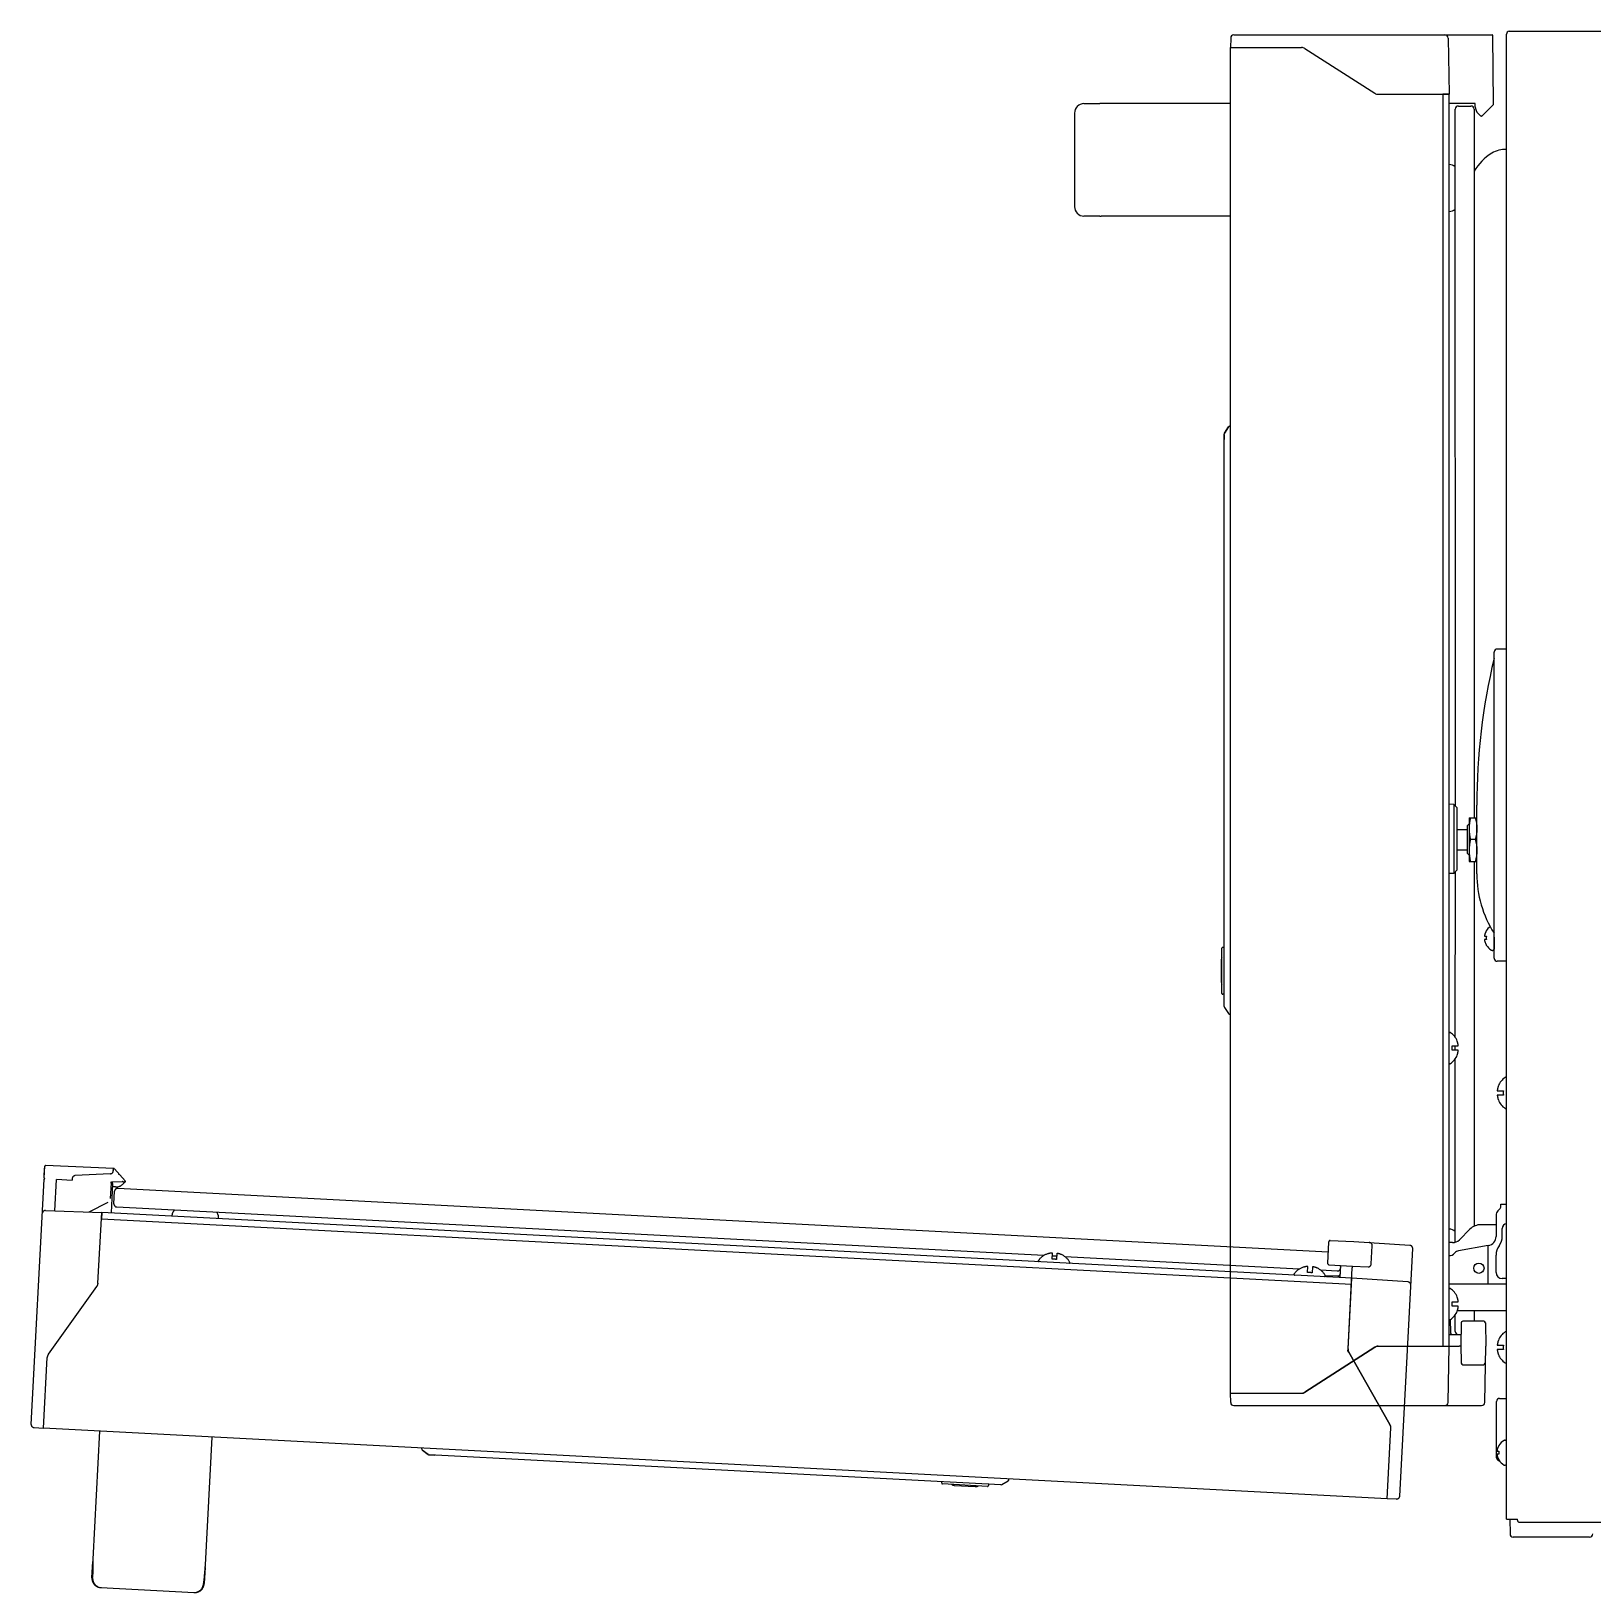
# Model space of a CAD drawing. Header units: millimetres. Extents: x -10733 to -5990, y 4258 to 7122.
# Drawn here: x -9717 to -9216, y 5594 to 6094 of the extents above; entities that cross this region are included whole.
import ezdxf

# ---------------------------------------------------------------- set-up
doc = ezdxf.new("R2010")
doc.units = ezdxf.units.MM
doc.header["$LTSCALE"] = 346.5
doc.linetypes.add('HIDDEN', pattern=[0.2, 0.1, -0.1])
doc.layers.get('0').update_dxf_attribs({"linetype": 'CONTINUOUS'})
doc.layers.add('ASSI', color=7, linetype='CONTINUOUS')
doc.layers.add('GEOM', color=7, linetype='CONTINUOUS')

# ---------------------------------------------------------------- blocks, each defined once
blk = doc.blocks.new('A$C4828721D')
at = {"color": 253, "linetype": 'HIDDEN', "ltscale": 15}
for p, q in [((4.1, 133), (4.25, 135.9)), ((4.14, 132.78), (4.33, 136.51)), ((4.3, 135.9), (4.25, 135.9)), ((26.32, 135.79), (4.59, 136.74)), ((26.3, 135.29), (26.29, 135.06)), ((26.53, 135.77), (26.32, 135.79)), ((30.08, 131.89), (26.63, 135.72)), ((0, 53.86), (4.12, 132.39)), ((4.15, 133), (4.1, 133)), ((7.59, 122.24), (8.12, 132.28)), ((13.11, 131.98), (8.11, 132.28)), ((13.14, 132.58), (13.12, 132.23)), ((25.34, 134.11), (14.08, 133.52)), ((25.58, 131.08), (25.33, 126.22)), ((26.08, 131.05), (25.58, 121.56)), ((30.1, 131.39), (25.77, 131.54)), ((29.99, 131.39), (29.19, 130.66)), ((30.12, 131.78), (30.1, 131.39)), ((27.02, 129.9), (26.02, 129.95)), ((26.48, 124.52), (26.69, 128.51)), ((27.74, 129.46), (415.46, 109.14)), ((4.57, 122.35), (22.58, 121.72)), ((24.5, 124.96), (18.42, 121.86)), ((21.39, 99.04), (22.58, 121.72)), ((21.39, 99.04), (22.58, 121.72)), ((22.58, 121.72), (22.48, 119.72)), ((423.03, 100.73), (22.58, 121.72)), ((324.37, 107.91), (27.43, 123.47)), ((22.48, 119.72), (422.93, 98.74)), ((415.63, 112.26), (415.27, 105.53)), ((416.14, 112.73), (423.65, 112.47)), ((423.65, 112.47), (441.62, 111.21)), ((429.28, 105.25), (429.58, 111.07)), ((438.4, 30.89), (442.55, 110.16)), ((322.68, 106.19), (322.69, 106.31)), ((325.55, 108.44), (325.55, 108.46)), ((327.02, 106.77), (327.12, 108.72)), ((327.15, 106.76), (327.02, 106.77)), ((328.47, 107.69), (327.07, 107.76)), ((328.42, 106.69), (328.28, 106.7)), ((328.52, 108.65), (328.42, 106.69)), ((330.05, 108.23), (330.05, 108.2)), ((406.24, 103.62), (331.17, 107.55)), ((332.67, 105.67), (332.67, 105.78)), ((404.57, 101.9), (404.57, 102.02)), ((407.44, 104.15), (407.44, 104.17)), ((408.9, 102.47), (409.01, 104.43)), ((409.03, 102.47), (408.9, 102.47)), ((410.3, 102.4), (410.17, 102.41)), ((410.41, 104.36), (410.3, 102.4)), ((411.94, 103.94), (411.93, 103.91)), ((418.39, 102.98), (413.05, 103.26)), ((414.55, 101.38), (414.56, 101.49)), ((414.56, 101.55), (418.57, 101.41)), ((415.74, 105), (423.23, 104.48)), ((419.29, 100.93), (419.49, 104.74)), ((419.46, 104.23), (419.49, 104.74)), ((421.84, 78.05), (423.2, 103.98)), ((421.84, 78.05), (423.03, 100.73)), ((422.93, 98.74), (423.03, 100.73)), ((441.01, 99.48), (423.03, 100.73)), ((423.23, 104.48), (428.24, 104.3)), ((5.5, 76.34), (21.02, 97.98)), ((3.94, 52.6), (5.13, 75.28)), ((421.81, 77.46), (421.84, 78.05)), ((422.1, 76.96), (421.81, 77.46)), ((422.1, 76.96), (435.28, 53.82)), ((435.28, 53.82), (422.1, 76.96)), ((0.93, 52.81), (3.94, 52.6)), ((434.35, 30.04), (3.94, 52.6)), ((21.91, 51.66), (19.77, 10.71)), ((434.35, 30.04), (435.54, 52.73)), ((434.35, 30.04), (435.54, 52.73)), ((435.57, 53.31), (435.28, 53.82)), ((435.54, 52.73), (435.57, 53.31)), ((57.87, 49.77), (55.72, 8.83)), ((125.09, 46.01), (125.09, 46.25)), ((125.09, 46.01), (125.09, 45.95)), ((125.09, 45.95), (125.14, 45.79)), ((125.14, 45.79), (125.16, 45.75)), ((125.16, 45.75), (125.23, 45.66)), ((125.23, 45.66), (125.3, 45.59)), ((127.19, 44.22), (125.29, 45.6)), ((125.3, 45.59), (127.19, 44.22)), ((310.63, 34.53), (127.45, 44.12)), ((127.62, 44.12), (129.27, 44.03)), ((291.68, 35.27), (291.66, 35.02)), ((310.9, 34.59), (312.93, 35.76)), ((310.9, 34.59), (312.92, 35.76)), ((312.92, 35.76), (312.97, 35.79)), ((313.14, 36), (313.17, 36.15)), ((313.17, 36.15), (313.2, 36.39)), ((306.38, 34), (291.9, 34.76)), ((295.82, 34.3), (302.44, 33.95)), ((306.66, 34.48), (306.64, 34.23)), ((437.36, 29.94), (434.35, 30.04)), ((19.77, 10.71), (19.71, 5.84)), ((19.45, 4.72), (19.73, 9.89)), ((55.72, 8.83), (55.27, 3.97)), ((55.68, 8.01), (55.41, 2.84)), ((19.67, 4.7), (19.67, 4.73)), ((22.29, 1.57), (52.25, 0)), ((55.19, 2.84), (55.19, 2.87))]:
    blk.add_line(p, q, dxfattribs=at)
for points in [[(125.09, 46.01), (125.09, 45.98), (125.09, 45.94), (125.1, 45.91), (125.11, 45.87)], [(125.11, 45.87), (125.12, 45.83), (125.13, 45.8), (125.15, 45.76), (125.17, 45.72)], [(125.17, 45.72), (125.2, 45.69), (125.22, 45.66), (125.26, 45.63), (125.29, 45.6), (125.3, 45.59)], [(312.97, 35.79), (313.06, 35.88), (313.14, 36)]]:
    blk.add_lwpolyline(points, dxfattribs=at)
for centre, radius, start, end in [((4.58, 136.49), 0.25, 87.5, 177.0009), ((26.51, 135.62), 0.15, 42, 84), ((4.36, 132.37), 0.25, 124.1128, 177), ((4.39, 132.76), 0.25, 177, 266.5), ((8.36, 132.15), 0.25, 148.5368, 160.1347), ((14.14, 132.53), 1, 93.0158, 176.9755), ((25.29, 135.11), 1, 273.0009, 356.9904), ((58.89, 128.87), 33.4, 175.5353, 176.2187), ((25.58, 131.08), 0.5, 357, 67.5731), ((27.18, 132.89), 3, 267, 312), ((29.97, 131.78), 0.15, 357, 42), ((27.69, 128.46), 1, 87, 177), ((4.54, 121.35), 1, 88, 177), ((27.48, 124.47), 1, 177, 267), ((48.05, 120.43), 3, 136.2588, 177), ((57.04, 119.96), 3, 357, 37.7412), ((416.13, 112.23), 0.5, 88, 177), ((428.58, 111.12), 1, 357, 86), ((441.55, 110.21), 1, 357, 86), ((322.88, 106.18), 0.2, 177, 267), ((322.89, 106.3), 0.2, 143.7581, 177), ((327.32, 103.05), 5.7, 108.0786, 143.7581), ((327.34, 103.02), 5.71, 106.2423, 108.2266), ((327.34, 103.01), 5.72, 104.2712, 106.2421), ((327.34, 103), 5.72, 103.82, 104.2714), ((327.34, 102.99), 5.73, 102.3021, 103.8197), ((327.35, 102.98), 5.74, 101.552, 102.3022), ((327.35, 102.97), 5.75, 100.3249, 101.5518), ((327.35, 102.96), 5.77, 99.3779, 100.3249), ((327.35, 102.94), 5.79, 98.3352, 99.3778), ((327.36, 102.91), 5.82, 97.2382, 98.3349), ((327.36, 102.88), 5.85, 96.3464, 97.2384), ((327.37, 102.83), 5.9, 95.0504, 96.3454), ((327.37, 102.77), 5.96, 94.3826, 95.0514), ((327.38, 102.64), 6.09, 92.4735, 94.3771), ((327.51, 102.84), 3.93, 78.6741, 95.3259), ((327.62, 102.63), 6.09, 79.6229, 81.5265), ((327.64, 102.76), 5.96, 78.9486, 79.6174), ((327.65, 102.81), 5.9, 77.6546, 78.9496), ((327.67, 102.86), 5.85, 76.7616, 77.6536), ((327.67, 102.89), 5.82, 75.6651, 76.7618), ((327.68, 102.92), 5.79, 74.6222, 75.6648), ((327.68, 102.94), 5.77, 73.6751, 74.6221), ((327.69, 102.95), 5.75, 72.4482, 73.6751), ((327.69, 102.97), 5.74, 71.6978, 72.448), ((327.7, 102.98), 5.73, 70.1803, 71.6979), ((327.7, 102.98), 5.72, 69.7286, 70.18), ((327.7, 102.99), 5.72, 67.7579, 69.7288), ((327.7, 103), 5.71, 65.7734, 67.7577), ((327.72, 103.02), 5.7, 30.2419, 65.9214), ((332.47, 105.68), 0.2, 267, 357), ((332.47, 105.79), 0.2, 357, 30.2419), ((415.77, 105.5), 0.5, 177, 266), ((428.28, 105.3), 1, 268, 357), ((404.77, 102.01), 0.2, 143.7581, 177), ((404.77, 101.89), 0.2, 177, 267), ((409.21, 98.75), 5.7, 108.0786, 143.7581), ((409.22, 98.73), 5.71, 106.2423, 108.2266), ((409.23, 98.72), 5.72, 104.2712, 106.2421), ((409.23, 98.71), 5.72, 103.82, 104.2714), ((409.23, 98.7), 5.73, 102.3021, 103.8197), ((409.23, 98.69), 5.74, 101.552, 102.3022), ((409.24, 98.68), 5.75, 100.3249, 101.5518), ((409.24, 98.67), 5.77, 99.3779, 100.3249), ((409.24, 98.65), 5.79, 98.3352, 99.3778), ((409.25, 98.62), 5.82, 97.2382, 98.3349), ((409.25, 98.59), 5.85, 96.3464, 97.2384), ((409.26, 98.54), 5.9, 95.0504, 96.3454), ((409.26, 98.48), 5.96, 94.3826, 95.0514), ((409.27, 98.35), 6.09, 92.4735, 94.3771), ((409.4, 98.55), 3.93, 78.6741, 95.3259), ((409.51, 98.34), 6.09, 79.6229, 81.5265), ((409.53, 98.46), 5.96, 78.9486, 79.6174), ((409.54, 98.52), 5.9, 77.6546, 78.9496), ((409.55, 98.57), 5.85, 76.7616, 77.6536), ((409.56, 98.6), 5.82, 75.6651, 76.7618), ((409.57, 98.63), 5.79, 74.6222, 75.6648), ((409.57, 98.65), 5.77, 73.6751, 74.6221), ((409.58, 98.66), 5.75, 72.4482, 73.6751), ((409.58, 98.67), 5.74, 71.6978, 72.448), ((409.58, 98.68), 5.73, 70.1803, 71.6979), ((409.59, 98.69), 5.72, 69.7286, 70.18), ((409.59, 98.7), 5.72, 67.7579, 69.7288), ((409.59, 98.71), 5.71, 65.7734, 67.7577), ((409.61, 98.73), 5.7, 30.2419, 65.9214), ((414.36, 101.39), 0.2, 267, 357), ((414.36, 101.5), 0.2, 357, 30.2419), ((418.45, 103.98), 1, 267, 357), ((418.6, 102.15), 0.75, 268, 357), ((19.4, 99.14), 2, 324.3391, 357), ((19.4, 99.14), 2, 324.3391, 357), ((440.94, 98.48), 1, 357, 86), ((7.13, 75.18), 2, 144.3391, 177), ((423.84, 77.95), 2, 177, 209.6609), ((423.84, 77.95), 2, 177, 209.6609), ((1, 53.81), 1, 177, 266), ((433.54, 52.83), 2, 357, 29.6609), ((433.54, 52.83), 2, 357, 29.6609), ((125.59, 46), 0.5, 179, 233.9332), ((127.48, 44.62), 0.5, 233.9322, 267.0007), ((291.18, 35.29), 0.5, 357, 27.6364), ((291.91, 35.01), 0.25, 177, 267), ((312.68, 36.2), 0.5, 300.0668, 355), ((295.92, 36.3), 2, 238.1918, 267), ((302.54, 35.95), 2, 267, 295.7012), ((306.39, 34.25), 0.25, 267, 357), ((307.16, 34.46), 0.5, 146.3636, 177), ((437.4, 30.94), 1, 268, 357), ((25.72, 9.58), 6, 171.166, 177), ((49.68, 8.32), 6, 357, 0.4717), ((22.45, 4.57), 3, 176.6188, 267), ((52.41, 3), 3, 267, 357.3812)]:
    blk.add_arc(centre, radius, start, end, dxfattribs=at)
for centre, major_axis, ratio, start_param, end_param in [((19.62, 4.74), (0.08, 1.5), 0.034921, -1.570864, -0.743834), ((22.67, 4.56), (2.23, 2.01), 0.998785, 2.357773, 3.92541), ((52.19, 3.01), (-2.01, 2.23), 0.998785, -3.92541, -2.357773), ((55.25, 2.87), (0.08, 1.5), 0.034921, 0.743834, 1.570864)]:
    blk.add_ellipse(centre, major_axis=major_axis, ratio=ratio, start_param=start_param, end_param=end_param, dxfattribs=at)
for points, knots in [([(26.3, 135.29), (26.3, 135.36), (26.31, 135.52), (26.32, 135.69), (26.32, 135.79)], [0, 0, 0, 0, 0.382715, 1, 1, 1, 1]), ([(13.11, 131.98), (13.11, 131.98), (13.1, 132.02), (13.11, 132.06), (13.11, 132.14), (13.12, 132.2), (13.12, 132.23)], [0, 0, 0, 0, 0.076263, 0.292993, 0.617374, 1, 1, 1, 1]), ([(25.58, 131.08), (25.58, 131.13), (25.6, 131.28), (25.61, 131.44), (25.62, 131.54)], [0, 0, 0, 0, 0.32098, 1, 1, 1, 1]), ([(25.6, 131.58), (25.6, 131.58), (25.6, 131.56), (25.6, 131.55), (25.6, 131.55)], [0, 0, 0, 0, 0.252989, 1, 1, 1, 1]), ([(27.97, 133.98), (28, 134), (28.04, 134.04), (28.07, 134.08), (28.09, 134.1), (28.09, 134.1)], [0, 0, 0, 0, 0.694411, 0.915876, 1, 1, 1, 1]), ([(29.77, 131.4), (29.66, 131.4), (29.44, 131.5), (29.24, 131.61), (29.13, 131.67)], [0, 0, 0, 0, 0.464076, 1, 1, 1, 1]), ([(423.23, 104.48), (423.23, 104.49), (423.19, 104.15), (423.21, 104.13), (423.21, 103.98)], [0, 0, 0, 0, 0.076131, 1, 1, 1, 1]), ([(310.63, 34.53), (310.64, 34.52), (310.67, 34.52), (310.71, 34.52), (310.72, 34.53)], [0, 0, 0, 0, 0.497359, 1, 1, 1, 1])]:
    blk.add_open_spline(points, degree=3, knots=knots, dxfattribs=at)
for points in [[(25.6, 131.55), (25.6, 131.52), (25.59, 131.5), (25.59, 131.47)], [(310.72, 34.53), (310.78, 34.53), (310.84, 34.56), (310.87, 34.61)]]:
    blk.add_open_spline(points, degree=3, dxfattribs=at)

msp = doc.modelspace()

# ---------------------------------------------------------------- linework, layer by layer
at = {"color": 7, "linetype": 'Continuous'}
for p, q in [((-9243.24, 6093.7), (-8686.84, 6093.7)), ((-9332.39, 6091.51), (-9332.44, 6088.5)), ((-9332.44, 5657.5), (-9332.44, 6088.5)), ((-9332.44, 6088.5), (-9309.73, 6088.5)), ((-9331.39, 6092.5), (-9248.63, 6092.5)), ((-9308.65, 6088.18), (-9286.23, 6073.81)), ((-9262.76, 6091.51), (-9262.44, 6073.5)), ((-9248.19, 6070.5), (-9248.38, 6092.25)), ((-9244.04, 6092.7), (-9244.04, 6092.8)), ((-9244.04, 5617.1), (-9244.04, 6092.7)), ((-9285.16, 6073.5), (-9262.44, 6073.5)), ((-9285.16, 6073.5), (-9262.44, 6073.5)), ((-9264.44, 6073.5), (-9264.44, 5672.5)), ((-9262.44, 6073.5), (-9264.44, 6073.5)), ((-9262.44, 5672.5), (-9262.44, 6073.5)), ((-9379.42, 6070.5), (-9374.27, 6070.5)), ((-9332.44, 6070.5), (-9374.27, 6070.5)), ((-9254.04, 6070.5), (-9262.44, 6070.5)), ((-9260.41, 5845.55), (-9260.44, 6068.75)), ((-9259.44, 6069.75), (-9255.44, 6069.75)), ((-9254.44, 6068.75), (-9254.44, 5841.8)), ((-9254.04, 6069.49), (-9254.04, 6070.5)), ((-9251.9, 6066.54), (-9248.25, 6070.19)), ((-9248.2, 6070.29), (-9248.19, 6070.5)), ((-9382.44, 6067.5), (-9382.44, 6037.5)), ((-9252.4, 6066.6), (-9253.16, 6067.37)), ((-9252, 6066.5), (-9252.39, 6066.5)), ((-9374.27, 6034.5), (-9379.42, 6034.5)), ((-9332.44, 6034.5), (-9373.9, 6034.51)), ((-9334.44, 5781.29), (-9334.44, 5964.71)), ((-9334.44, 5964.54), (-9334.44, 5962.89)), ((-9333.09, 5966.94), (-9334.36, 5964.98)), ((-9334.36, 5964.98), (-9333.08, 5966.94)), ((-9333.03, 5967.01), (-9333.09, 5966.94)), ((-9332.94, 5967.08), (-9333.03, 5967.01)), ((-9332.9, 5967.11), (-9332.94, 5967.08)), ((-9332.74, 5967.16), (-9332.9, 5967.11)), ((-9332.68, 5967.17), (-9332.74, 5967.16)), ((-9332.68, 5967.17), (-9332.44, 5967.18)), ((-9256.54, 5839.3), (-9256.04, 5839.8)), ((-9256.54, 5830.3), (-9256.54, 5839.3)), ((-9256.04, 5841.78), (-9256.03, 5841.8)), ((-9256.04, 5841.78), (-9256.04, 5827.81)), ((-9256.03, 5841.8), (-9253.55, 5841.8)), ((-9253.55, 5841.8), (-9253.54, 5841.78)), ((-9254.04, 5834.8), (-9255.54, 5834.8)), ((-9256.54, 5830.3), (-9256.04, 5829.8)), ((-9260.44, 5771.4), (-9260.41, 5824.45)), ((-9256.04, 5827.81), (-9256.03, 5827.8)), ((-9256.03, 5827.8), (-9253.55, 5827.8)), ((-9254.44, 5827.8), (-9254.44, 5710.9)), ((-9253.55, 5827.8), (-9253.54, 5827.81)), ((-9251.04, 5803.8), (-9250.49, 5803.8)), ((-9250.52, 5805.6), (-9250.49, 5805.6)), ((-9335.19, 5785.5), (-9335.19, 5800)), ((-9334.69, 5800.25), (-9334.94, 5800.25)), ((-9250.49, 5802.8), (-9251.04, 5802.8)), ((-9250.49, 5801), (-9250.52, 5801)), ((-9335.44, 5796.06), (-9335.44, 5789.43)), ((-9334.69, 5785.25), (-9334.94, 5785.25)), ((-9334.36, 5781.01), (-9333.08, 5779.05)), ((-9334.36, 5781.01), (-9333.09, 5779.05)), ((-9333.09, 5779.05), (-9333.06, 5779.01)), ((-9332.84, 5778.86), (-9332.68, 5778.83)), ((-9332.68, 5778.83), (-9332.44, 5778.82)), ((-9262.24, 5773), (-9262.13, 5773)), ((-9261.44, 5768.57), (-9261.44, 5768.7)), ((-9261.44, 5768.7), (-9259.48, 5768.7)), ((-9260.44, 5767.3), (-9260.44, 5768.7)), ((-9259.85, 5770.25), (-9259.82, 5770.25)), ((-9262.24, 5763), (-9262.13, 5763)), ((-9261.44, 5767.3), (-9261.44, 5767.43)), ((-9259.48, 5767.3), (-9261.44, 5767.3)), ((-9260.44, 5705.85), (-9260.44, 5764.59)), ((-9259.82, 5765.75), (-9259.85, 5765.75)), ((-9244.24, 5758.65), (-9244.36, 5758.65)), ((-9247, 5754.35), (-9245.04, 5754.35)), ((-9245.04, 5752.95), (-9247, 5752.95)), ((-9246.66, 5755.9), (-9246.63, 5755.9)), ((-9245.04, 5754.35), (-9245.04, 5754.22)), ((-9245.04, 5753.08), (-9245.04, 5752.95)), ((-9246.63, 5751.4), (-9246.66, 5751.4)), ((-9244.24, 5748.65), (-9244.36, 5748.65)), ((-9245.89, 5717), (-9245.89, 5718)), ((-9245.89, 5718), (-9244.04, 5718)), ((-9247.39, 5714.46), (-9247.39, 5707.7)), ((-9246.04, 5716.64), (-9246.81, 5715.88)), ((-9255.75, 5709.98), (-9259.13, 5706.6)), ((-9247.39, 5711.44), (-9252.22, 5711.44)), ((-9245.39, 5707.7), (-9245.39, 5710.25)), ((-9261.37, 5705.72), (-9262.44, 5705.76)), ((-9249.87, 5704.74), (-9259.43, 5703.06)), ((-9249.89, 5692.5), (-9249.89, 5704.74)), ((-9247.39, 5696.15), (-9247.39, 5701.7)), ((-9244.04, 5694.15), (-9245.39, 5694.15)), ((-9262.44, 5692.5), (-9244.04, 5692.5)), ((-9262.24, 5691), (-9262.13, 5691)), ((-9259.85, 5688.25), (-9259.82, 5688.25)), ((-9261.44, 5686.57), (-9261.44, 5686.7)), ((-9261.44, 5686.7), (-9259.48, 5686.7)), ((-9261.44, 5685.3), (-9261.44, 5685.43)), ((-9259.48, 5685.3), (-9261.44, 5685.3)), ((-9259.82, 5683.75), (-9259.85, 5683.75)), ((-9259.77, 5683.96), (-9244.24, 5683.96)), ((-9254.44, 5683.96), (-9254.44, 5680.5)), ((-9262.24, 5681), (-9262.13, 5681)), ((-9262.07, 5681), (-9262, 5676.98)), ((-9260.44, 5677.25), (-9260.44, 5682.59)), ((-9258.56, 5680.01), (-9258.69, 5672.5)), ((-9251.32, 5680.5), (-9258.06, 5680.5)), ((-9250.82, 5680.01), (-9250.69, 5672.5)), ((-9262.44, 5676.25), (-9258.63, 5676.25)), ((-9259.13, 5676.25), (-9258.63, 5676.25)), ((-9247, 5672.81), (-9245.04, 5672.81)), ((-9246.66, 5674.36), (-9246.63, 5674.36)), ((-9245.04, 5672.81), (-9245.04, 5672.68)), ((-9244.24, 5677.11), (-9244.36, 5677.11)), ((-9286.23, 5672.18), (-9308.65, 5657.81)), ((-9308.65, 5657.81), (-9286.23, 5672.18)), ((-9286.23, 5672.18), (-9285.74, 5672.5)), ((-9285.74, 5672.5), (-9285.16, 5672.5)), ((-9285.16, 5672.5), (-9259.19, 5672.5)), ((-9285.16, 5672.5), (-9262.44, 5672.5)), ((-9264.44, 5672.5), (-9262.44, 5672.5)), ((-9262.76, 5654.48), (-9262.44, 5672.5)), ((-9258.69, 5672.5), (-9258.6, 5667.48)), ((-9251.01, 5654.48), (-9250.69, 5672.5)), ((-9245.04, 5671.41), (-9247, 5671.41)), ((-9246.63, 5669.86), (-9246.66, 5669.86)), ((-9245.04, 5671.54), (-9245.04, 5671.41)), ((-9257.6, 5666.5), (-9251.78, 5666.5)), ((-9244.24, 5667.11), (-9244.36, 5667.11)), ((-9309.14, 5657.5), (-9308.65, 5657.81)), ((-9332.39, 5654.48), (-9332.44, 5657.5)), ((-9332.44, 5657.5), (-9309.73, 5657.5)), ((-9332.44, 5657.5), (-9309.73, 5657.5)), ((-9331.39, 5653.5), (-9252.01, 5653.5)), ((-9309.73, 5657.5), (-9309.14, 5657.5)), ((-9247.24, 5636.8), (-9247.24, 5654.8)), ((-9246.24, 5655.8), (-9244.04, 5655.8)), ((-9247.04, 5638.9), (-9246.49, 5638.9)), ((-9246.49, 5637.9), (-9247.04, 5637.9)), ((-9246.52, 5640.7), (-9246.49, 5640.7)), ((-9244.64, 5642.4), (-9244.44, 5642.4)), ((-9246.49, 5636.1), (-9246.52, 5636.1)), ((-9244.64, 5634.4), (-9244.44, 5634.4)), ((-9244.04, 5617.1), (-9243.14, 5617.1)), ((-9243.14, 5617.1), (-9240.57, 5617.1)), ((-9242.99, 5617.1), (-9242.91, 5612.38)), ((-9240.16, 5616.2), (-8688.23, 5616.2)), ((-9217.41, 5611.4), (-9241.91, 5611.4))]:
    msp.add_line(p, q, dxfattribs=at)
msp.add_line((-9252.4, 6066.6), (-9252.39, 6066.5))
for points in [[(-9332.96, 5967.07), (-9333, 5967.04), (-9333.03, 5967.01), (-9333.06, 5966.98), (-9333.08, 5966.95), (-9333.09, 5966.94)], [(-9332.82, 5967.14), (-9332.86, 5967.13), (-9332.89, 5967.11), (-9332.93, 5967.09), (-9332.96, 5967.07)], [(-9332.68, 5967.17), (-9332.71, 5967.17), (-9332.75, 5967.16), (-9332.78, 5967.16), (-9332.82, 5967.14)], [(-9333.06, 5779.01), (-9332.96, 5778.92), (-9332.84, 5778.86)]]:
    msp.add_lwpolyline(points, dxfattribs=at)
msp.add_circle((-9252.89, 5697.5), 1.66, dxfattribs=at)
for centre, radius, start, end in [((-9243.14, 6092.8), 0.9, 96.3341, 180), ((-9331.39, 6091.5), 1, 90, 179), ((-9309.73, 6086.5), 2, 57.3391, 90), ((-9263.76, 6091.5), 1, 1, 90), ((-9248.63, 6092.25), 0.25, 0.5, 90.0009), ((-9285.16, 6075.5), 2, 237.3391, 270), ((-9285.16, 6075.5), 2, 237.3391, 270), ((-9379.44, 6067.5), 3, 89.6188, 180), ((-9259.44, 6068.75), 1, 90, 180), ((-9255.44, 6068.75), 1, 0, 90), ((-9251.04, 6069.49), 3, 180, 225), ((-9248.35, 6070.3), 0.15, 315, 357), ((-9252, 6066.65), 0.15, 270, 315), ((-9239.36, 6039.63), 17.7, 121.9959, 148.4857), ((-9244.5, 6047.85), 8, 86.7054, 121.9959), ((-9262.4, 6048), 3, 49.2588, 90), ((-9379.44, 6037.5), 3, 180, 270.3812), ((-9374.27, 6040.5), 6, 270, 273.4717), ((-9262.4, 6039), 3, 270, 310.7412), ((-9333.94, 5964.71), 0.5, 146.9322, 180.0007), ((-9332.66, 5966.67), 0.5, 92, 146.9332), ((-9249.07, 5804.05), 1.98, 174.8627, 175.7144), ((-9249.08, 5804.05), 1.97, 175.714, 176.9766), ((-9249.09, 5804.05), 1.96, 176.9771, 178.0037), ((-9249.1, 5804.05), 1.95, 178.0037, 179.0738), ((-9249.1, 5804.05), 1.95, 179.0741, 181.1541), ((-9249.1, 5804.05), 1.95, 181.1545, 182.3767), ((-9249.09, 5804.05), 1.96, 182.3765, 183.2159), ((-9249.08, 5804.05), 1.97, 183.2167, 184.6016), ((-9249.07, 5804.05), 1.98, 184.6009, 185.2558), ((-9246.54, 5803.15), 4.64, 163.6036, 165.6824), ((-9249.05, 5804.04), 2.01, 172.7256, 174.8598), ((-9249.05, 5804.05), 2.01, 185.2585, 187.2741), ((-9246.51, 5803.14), 4.67, 162.6228, 163.6051), ((-9246.5, 5803.14), 4.68, 161.535, 162.6227), ((-9246.48, 5803.13), 4.7, 159.4813, 161.5344), ((-9246.47, 5803.13), 4.72, 158.9977, 159.4819), ((-9246.46, 5803.12), 4.72, 157.4524, 158.9975), ((-9246.46, 5803.12), 4.73, 156.6826, 157.4526), ((-9246.45, 5803.12), 4.73, 155.4278, 156.6825), ((-9246.45, 5803.12), 4.74, 154.4598, 155.4278), ((-9246.44, 5803.12), 4.74, 153.3188, 154.4598), ((-9246.44, 5803.11), 4.75, 151.9926, 153.3187), ((-9246.44, 5803.11), 4.75, 151.0316, 151.9926), ((-9246.43, 5803.11), 4.75, 148.4659, 151.0313), ((-9246.73, 5803.3), 3.79, 172.4013, 179.9911), ((-9246.73, 5803.3), 3.79, 180.0089, 187.5987), ((-9334.94, 5800), 0.25, 90, 180), ((-9334.69, 5800.75), 0.5, 270, 300.6364), ((-9249.07, 5802.55), 1.98, 174.7442, 175.3991), ((-9249.08, 5802.55), 1.97, 175.3984, 176.7833), ((-9249.09, 5802.55), 1.96, 176.7841, 177.6235), ((-9249.1, 5802.55), 1.96, 177.6234, 178.8455), ((-9249.1, 5802.55), 1.95, 178.8459, 180.9258), ((-9249.1, 5802.55), 1.95, 180.9261, 181.9964), ((-9249.09, 5802.55), 1.96, 181.9964, 183.0228), ((-9249.08, 5802.55), 1.97, 183.0233, 184.286), ((-9249.07, 5802.55), 1.98, 184.2856, 185.1372), ((-9249.05, 5802.54), 2.01, 172.7259, 174.7415), ((-9249.05, 5802.55), 2.01, 185.1401, 187.2744), ((-9246.54, 5803.44), 4.64, 194.3176, 196.3964), ((-9246.51, 5803.45), 4.67, 196.3949, 197.3772), ((-9246.5, 5803.46), 4.68, 197.3773, 198.465), ((-9246.48, 5803.46), 4.7, 198.4656, 200.5187), ((-9246.47, 5803.47), 4.72, 200.5181, 201.0023), ((-9246.46, 5803.47), 4.72, 201.0025, 202.5476), ((-9246.46, 5803.47), 4.73, 202.5474, 203.3174), ((-9246.45, 5803.48), 4.73, 203.3175, 204.5722), ((-9246.45, 5803.48), 4.74, 204.5722, 205.5402), ((-9246.44, 5803.48), 4.74, 205.5402, 206.6812), ((-9246.44, 5803.48), 4.75, 206.6813, 208.0074), ((-9246.44, 5803.48), 4.75, 208.0074, 208.9684), ((-9246.43, 5803.48), 4.75, 208.9687, 211.5341), ((-9333.44, 5796.06), 2, 151.1918, 180), ((-9333.44, 5789.43), 2, 180, 208.7012), ((-9334.94, 5785.5), 0.25, 180, 270), ((-9334.69, 5784.75), 0.5, 59.3636, 90), ((-9332.66, 5779.33), 0.5, 213.0668, 268), ((-9262.24, 5772.8), 0.2, 90, 180), ((-9262.13, 5772.8), 0.2, 56.7581, 90), ((-9265.14, 5768.2), 5.7, 21.0786, 56.7581), ((-9265.33, 5768), 3.93, 351.6741, 8.3259), ((-9265.17, 5768.18), 5.71, 19.2423, 21.2266), ((-9265.18, 5768.18), 5.72, 17.2712, 19.2421), ((-9265.18, 5768.18), 5.72, 16.82, 17.2714), ((-9265.19, 5768.17), 5.73, 15.3021, 16.8197), ((-9265.2, 5768.17), 5.74, 14.552, 15.3022), ((-9265.21, 5768.17), 5.75, 13.3249, 14.5518), ((-9265.23, 5768.16), 5.77, 12.3779, 13.3249), ((-9265.25, 5768.16), 5.79, 11.3352, 12.3778), ((-9265.27, 5768.15), 5.82, 10.2382, 11.3349), ((-9265.31, 5768.15), 5.85, 9.3464, 10.2384), ((-9265.36, 5768.14), 5.9, 8.0504, 9.3454), ((-9265.41, 5768.13), 5.96, 7.3826, 8.0514), ((-9265.54, 5768.12), 6.09, 5.4735, 7.3771), ((-9262.24, 5763.2), 0.2, 180, 270), ((-9262.13, 5763.2), 0.2, 270, 303.2419), ((-9265.14, 5767.8), 5.7, 303.2419, 338.9214), ((-9265.17, 5767.81), 5.71, 338.7734, 340.7577), ((-9265.18, 5767.82), 5.72, 340.7579, 342.7288), ((-9265.18, 5767.82), 5.72, 342.7286, 343.18), ((-9265.19, 5767.82), 5.73, 343.1803, 344.6979), ((-9265.2, 5767.82), 5.74, 344.6978, 345.448), ((-9265.21, 5767.83), 5.75, 345.4482, 346.6751), ((-9265.23, 5767.83), 5.77, 346.6751, 347.6221), ((-9265.25, 5767.83), 5.79, 347.6222, 348.6648), ((-9265.27, 5767.84), 5.82, 348.6651, 349.7618), ((-9265.31, 5767.85), 5.85, 349.7616, 350.6536), ((-9265.36, 5767.85), 5.9, 350.6546, 351.9496), ((-9265.41, 5767.86), 5.96, 351.9486, 352.6174), ((-9265.54, 5767.88), 6.09, 352.6229, 354.5265), ((-9241.34, 5753.85), 5.7, 123.2419, 158.9214), ((-9244.36, 5758.45), 0.2, 90, 123.2419), ((-9244.24, 5758.45), 0.2, 0, 90), ((-9240.94, 5753.77), 6.09, 172.6229, 174.5265), ((-9240.94, 5753.53), 6.09, 185.4735, 187.3771), ((-9241.07, 5753.78), 5.96, 171.9486, 172.6174), ((-9241.13, 5753.79), 5.9, 170.6546, 171.9496), ((-9241.18, 5753.8), 5.85, 169.7616, 170.6536), ((-9241.21, 5753.81), 5.82, 168.6651, 169.7618), ((-9241.24, 5753.81), 5.79, 167.6222, 168.6648), ((-9241.25, 5753.81), 5.77, 166.6751, 167.6221), ((-9241.27, 5753.82), 5.75, 165.4482, 166.6751), ((-9241.28, 5753.82), 5.74, 164.6978, 165.448), ((-9241.29, 5753.82), 5.73, 163.1803, 164.6979), ((-9241.3, 5753.83), 5.72, 162.7286, 163.18), ((-9241.31, 5753.83), 5.72, 160.7579, 162.7288), ((-9241.31, 5753.83), 5.71, 158.7734, 160.7577), ((-9241.15, 5753.65), 3.93, 171.6741, 188.3259), ((-9241.07, 5753.51), 5.96, 187.3826, 188.0514), ((-9241.13, 5753.5), 5.9, 188.0504, 189.3454), ((-9241.18, 5753.5), 5.85, 189.3464, 190.2384), ((-9241.21, 5753.49), 5.82, 190.2382, 191.3349), ((-9241.24, 5753.48), 5.79, 191.3352, 192.3778), ((-9241.25, 5753.48), 5.77, 192.3779, 193.3249), ((-9241.27, 5753.48), 5.75, 193.3249, 194.5518), ((-9241.28, 5753.47), 5.74, 194.552, 195.3022), ((-9241.29, 5753.47), 5.73, 195.3021, 196.8197), ((-9241.3, 5753.47), 5.72, 196.82, 197.2714), ((-9241.31, 5753.47), 5.72, 197.2712, 199.2421), ((-9241.31, 5753.46), 5.71, 199.2423, 201.2266), ((-9241.34, 5753.45), 5.7, 201.0786, 236.7581), ((-9244.36, 5748.85), 0.2, 236.7581, 270), ((-9244.24, 5748.85), 0.2, 270, 0), ((-9245.39, 5714.46), 2, 135.0018, 180.0018), ((-9246.39, 5717), 0.5, 315.0018, 0.0018), ((-9262.4, 5707), 3, 49.2588, 90), ((-9252.22, 5706.44), 5, 90, 135), ((-9243.89, 5710.25), 1.5, 95.7793, 180.0018), ((-9261.25, 5708.72), 3, 267.75, 315), ((-9259.08, 5701.09), 2, 100.0018, 141.7223), ((-9250.39, 5707.7), 3, 280.0018, 0.0018), ((-9242.39, 5701.7), 5, 143.1319, 180.0018), ((-9250.39, 5707.7), 5, 323.1319, 0.0018), ((-9262.22, 5703.57), 2, 263.6636, 321.7223), ((-9245.39, 5696.15), 2, 180.0018, 270.0018), ((-9262.24, 5690.8), 0.2, 90, 180), ((-9262.13, 5690.8), 0.2, 56.7581, 90), ((-9265.14, 5686.2), 5.7, 21.0786, 56.7581), ((-9265.17, 5686.18), 5.71, 19.2423, 21.2266), ((-9265.18, 5686.18), 5.72, 17.2712, 19.2421), ((-9265.18, 5686.18), 5.72, 16.82, 17.2714), ((-9265.19, 5686.17), 5.73, 15.3021, 16.8197), ((-9265.14, 5685.8), 5.7, 303.2419, 338.9214), ((-9265.33, 5686), 3.93, 351.6741, 8.3259), ((-9265.17, 5685.81), 5.71, 338.7734, 340.7577), ((-9265.18, 5685.82), 5.72, 340.7579, 342.7288), ((-9265.18, 5685.82), 5.72, 342.7286, 343.18), ((-9265.19, 5685.82), 5.73, 343.1803, 344.6979), ((-9265.2, 5686.17), 5.74, 14.552, 15.3022), ((-9265.2, 5685.82), 5.74, 344.6978, 345.448), ((-9265.21, 5686.17), 5.75, 13.3249, 14.5518), ((-9265.21, 5685.83), 5.75, 345.4482, 346.6751), ((-9265.23, 5686.16), 5.77, 12.3779, 13.3249), ((-9265.23, 5685.83), 5.77, 346.6751, 347.6221), ((-9265.25, 5686.16), 5.79, 11.3352, 12.3778), ((-9265.25, 5685.83), 5.79, 347.6222, 348.6648), ((-9265.27, 5686.15), 5.82, 10.2382, 11.3349), ((-9265.27, 5685.84), 5.82, 348.6651, 349.7618), ((-9265.31, 5686.15), 5.85, 9.3464, 10.2384), ((-9265.31, 5685.85), 5.85, 349.7616, 350.6536), ((-9265.36, 5686.14), 5.9, 8.0504, 9.3454), ((-9265.36, 5685.85), 5.9, 350.6546, 351.9496), ((-9265.41, 5686.13), 5.96, 7.3826, 8.0514), ((-9265.41, 5685.86), 5.96, 351.9486, 352.6174), ((-9265.54, 5686.12), 6.09, 5.4735, 7.3771), ((-9265.54, 5685.88), 6.09, 352.6229, 354.5265), ((-9244.24, 5684.96), 1, 270, 281.7405), ((-9262.24, 5681.2), 0.2, 180, 270), ((-9262.13, 5681.2), 0.2, 270, 303.2419), ((-9258.06, 5680), 0.5, 90, 179), ((-9251.32, 5680), 0.5, 1, 90), ((-9261.25, 5677), 0.75, 181, 270), ((-9259.44, 5677.25), 1, 180, 270), ((-9240.94, 5672.23), 6.09, 172.6229, 174.5265), ((-9241.07, 5672.24), 5.96, 171.9486, 172.6174), ((-9241.13, 5672.25), 5.9, 170.6546, 171.9496), ((-9241.18, 5672.26), 5.85, 169.7616, 170.6536), ((-9241.21, 5672.27), 5.82, 168.6651, 169.7618), ((-9241.24, 5672.27), 5.79, 167.6222, 168.6648), ((-9241.25, 5672.27), 5.77, 166.6751, 167.6221), ((-9241.27, 5672.28), 5.75, 165.4482, 166.6751), ((-9241.28, 5672.28), 5.74, 164.6978, 165.448), ((-9241.29, 5672.28), 5.73, 163.1803, 164.6979), ((-9241.3, 5672.29), 5.72, 162.7286, 163.18), ((-9241.31, 5672.29), 5.72, 160.7579, 162.7288), ((-9241.31, 5672.29), 5.71, 158.7734, 160.7577), ((-9241.34, 5672.31), 5.7, 123.2419, 158.9214), ((-9244.36, 5676.91), 0.2, 90, 123.2419), ((-9244.24, 5676.91), 0.2, 0, 90), ((-9285.16, 5670.5), 2, 90, 122.6609), ((-9285.16, 5670.5), 2, 90, 122.6609), ((-9240.94, 5671.99), 6.09, 185.4735, 187.3771), ((-9241.07, 5671.97), 5.96, 187.3826, 188.0514), ((-9241.13, 5671.96), 5.9, 188.0504, 189.3454), ((-9241.18, 5671.96), 5.85, 189.3464, 190.2384), ((-9241.21, 5671.95), 5.82, 190.2382, 191.3349), ((-9241.24, 5671.94), 5.79, 191.3352, 192.3778), ((-9241.25, 5671.94), 5.77, 192.3779, 193.3249), ((-9241.27, 5671.94), 5.75, 193.3249, 194.5518), ((-9241.28, 5671.93), 5.74, 194.552, 195.3022), ((-9241.29, 5671.93), 5.73, 195.3021, 196.8197), ((-9241.3, 5671.93), 5.72, 196.82, 197.2714), ((-9241.31, 5671.93), 5.72, 197.2712, 199.2421), ((-9241.31, 5671.92), 5.71, 199.2423, 201.2266), ((-9241.34, 5671.91), 5.7, 201.0786, 236.7581), ((-9241.15, 5672.11), 3.93, 171.6741, 188.3259), ((-9257.6, 5667.5), 1, 181, 270), ((-9251.78, 5667.5), 1, 270, 359), ((-9244.36, 5667.31), 0.2, 236.7581, 270), ((-9244.24, 5667.31), 0.2, 270, 0), ((-9309.73, 5659.5), 2, 270, 302.6609), ((-9309.73, 5659.5), 2, 270, 302.6609), ((-9331.39, 5654.5), 1, 181, 270), ((-9263.76, 5654.5), 1, 270, 359), ((-9252.01, 5654.5), 1, 270, 359), ((-9246.24, 5654.8), 1, 90, 180), ((-9245.07, 5639.15), 1.98, 174.8627, 175.7144), ((-9245.08, 5639.15), 1.97, 175.714, 176.9766), ((-9245.09, 5639.15), 1.96, 176.9771, 178.0037), ((-9245.1, 5639.15), 1.95, 178.0037, 179.0738), ((-9245.1, 5639.15), 1.95, 179.0741, 181.1541), ((-9245.1, 5639.15), 1.95, 181.1545, 182.3767), ((-9245.09, 5639.15), 1.96, 182.3765, 183.2159), ((-9245.08, 5639.15), 1.97, 183.2167, 184.6016), ((-9245.07, 5639.15), 1.98, 184.6009, 185.2558), ((-9245.07, 5637.65), 1.98, 174.7442, 175.3991), ((-9245.08, 5637.65), 1.97, 175.3984, 176.7833), ((-9245.09, 5637.65), 1.96, 176.7841, 177.6235), ((-9242.54, 5638.25), 4.64, 163.6036, 165.6824), ((-9245.05, 5639.14), 2.01, 172.7256, 174.8598), ((-9245.05, 5639.15), 2.01, 185.2585, 187.2741), ((-9245.05, 5637.64), 2.01, 172.7259, 174.7415), ((-9242.51, 5638.24), 4.67, 162.6228, 163.6051), ((-9242.5, 5638.24), 4.68, 161.535, 162.6227), ((-9242.48, 5638.23), 4.7, 159.4813, 161.5344), ((-9242.47, 5638.23), 4.72, 158.9977, 159.4819), ((-9242.46, 5638.22), 4.72, 157.4524, 158.9975), ((-9242.46, 5638.22), 4.73, 156.6826, 157.4526), ((-9242.45, 5638.22), 4.73, 155.4278, 156.6825), ((-9242.45, 5638.22), 4.74, 154.4598, 155.4278), ((-9242.44, 5638.22), 4.74, 153.3188, 154.4598), ((-9242.44, 5638.21), 4.75, 151.9926, 153.3187), ((-9242.44, 5638.21), 4.75, 151.0316, 151.9926), ((-9242.43, 5638.21), 4.75, 148.4659, 151.0313), ((-9242.42, 5638.2), 4.8, 120.3012, 148.6273), ((-9242.73, 5638.4), 3.79, 172.4013, 179.9911), ((-9242.73, 5638.4), 3.79, 180.0089, 187.5987), ((-9244.64, 5642), 0.4, 90, 120.3012), ((-9244.44, 5642), 0.4, 0, 90), ((-9246.24, 5636.8), 1, 180, 265.3678), ((-9245.1, 5637.65), 1.96, 177.6234, 178.8455), ((-9245.1, 5637.65), 1.95, 178.8459, 180.9258), ((-9245.1, 5637.65), 1.95, 180.9261, 181.9964), ((-9245.09, 5637.65), 1.96, 181.9964, 183.0228), ((-9245.08, 5637.65), 1.97, 183.0233, 184.286), ((-9245.07, 5637.65), 1.98, 184.2856, 185.1372), ((-9245.05, 5637.65), 2.01, 185.1401, 187.2744), ((-9242.54, 5638.54), 4.64, 194.3176, 196.3964), ((-9242.51, 5638.55), 4.67, 196.3949, 197.3772), ((-9242.5, 5638.56), 4.68, 197.3773, 198.465), ((-9242.48, 5638.56), 4.7, 198.4656, 200.5187), ((-9242.47, 5638.57), 4.72, 200.5181, 201.0023), ((-9242.46, 5638.57), 4.72, 201.0025, 202.5476), ((-9242.46, 5638.57), 4.73, 202.5474, 203.3174), ((-9242.45, 5638.58), 4.73, 203.3175, 204.5722), ((-9242.45, 5638.58), 4.74, 204.5722, 205.5402), ((-9242.44, 5638.58), 4.74, 205.5402, 206.6812), ((-9242.44, 5638.58), 4.75, 206.6813, 208.0074), ((-9242.44, 5638.58), 4.75, 208.0074, 208.9684), ((-9242.43, 5638.58), 4.75, 208.9687, 211.5341), ((-9242.42, 5638.6), 4.8, 211.3727, 239.6988), ((-9244.64, 5634.8), 0.4, 239.6988, 270), ((-9244.44, 5634.8), 0.4, 270, 0), ((-9241.91, 5612.4), 1, 181, 270), ((-9217.41, 5612.4), 1, 270, 359.5)]:
    msp.add_arc(centre, radius, start, end, dxfattribs=at)
for points, knots in [([(-9255.54, 5841.8), (-9255.84, 5840.66), (-9256.23, 5838.3), (-9255.84, 5835.94), (-9255.54, 5834.8)], [0, 0, 0, 0, 0.5, 1, 1, 1, 1]), ([(-9254.04, 5841.8), (-9253.74, 5840.66), (-9253.36, 5838.3), (-9253.74, 5835.94), (-9254.04, 5834.8)], [0, 0, 0, 0, 0.5, 1, 1, 1, 1]), ([(-9255.54, 5834.8), (-9255.84, 5833.66), (-9256.23, 5831.3), (-9255.84, 5828.94), (-9255.54, 5827.8)], [0, 0, 0, 0, 0.5, 1, 1, 1, 1]), ([(-9254.04, 5834.8), (-9253.74, 5833.66), (-9253.36, 5831.3), (-9253.74, 5828.94), (-9254.04, 5827.8)], [0, 0, 0, 0, 0.5, 1, 1, 1, 1]), ([(-9334.44, 5781.29), (-9334.44, 5781.27), (-9334.44, 5781.24), (-9334.44, 5781.21), (-9334.44, 5781.19)], [0, 0, 0, 0, 0.497359, 1, 1, 1, 1]), ([(-9258.69, 5672.49), (-9258.68, 5672.49), (-9259.02, 5672.52), (-9259.04, 5672.49), (-9259.19, 5672.49)], [0, 0, 0, 0, 0.076131, 1, 1, 1, 1]), ([(-9240.16, 5616.2), (-9240.2, 5616.2), (-9240.26, 5616.26), (-9240.32, 5616.35), (-9240.37, 5616.47), (-9240.42, 5616.6), (-9240.49, 5616.81), (-9240.54, 5616.98), (-9240.57, 5617.1)], [0, 0, 0, 0, 0.121805, 0.218261, 0.339787, 0.483604, 0.645308, 1, 1, 1, 1])]:
    msp.add_open_spline(points, degree=3, knots=knots, dxfattribs=at)
msp.add_open_spline([(-9334.44, 5781.19), (-9334.43, 5781.13), (-9334.39, 5781.07), (-9334.34, 5781.04)], degree=3, dxfattribs=at)
at = {"layer": 'ASSI', "color": 7, "linetype": 'Continuous'}
for p, q in [((-9259.94, 5838.05), (-9256.54, 5838.05)), ((-9259.94, 5831.55), (-9256.54, 5831.55)), ((-9248.04, 5803.54), (-9248.04, 5799.7)), ((-9248.64, 5799.3), (-9248.44, 5799.3))]:
    msp.add_line(p, q, dxfattribs=at)
for centre, radius, start, end in [((-9246.42, 5803.1), 4.8, 126.8074, 148.6273), ((-9246.42, 5803.5), 4.8, 211.3727, 239.6988), ((-9248.64, 5799.7), 0.4, 239.6988, 270), ((-9248.44, 5799.7), 0.4, 270, 0)]:
    msp.add_arc(centre, radius, start, end, dxfattribs=at)
at = {"layer": 'GEOM', "color": 7, "linetype": 'Continuous'}
for p, q in [((-9248.04, 5894.9), (-9248.04, 5894.8)), ((-9248.04, 5796.8), (-9248.04, 5894.8)), ((-9244.04, 5895.8), (-9247.04, 5895.8)), ((-9260.89, 5846.05), (-9262.44, 5846.13)), ((-9260.89, 5846.05), (-9260.94, 5844.05)), ((-9260.94, 5844.05), (-9260.94, 5825.95)), ((-9259.94, 5845.05), (-9260.89, 5846.05)), ((-9259.94, 5845.05), (-9259.94, 5824.95)), ((-9253.54, 5823.8), (-9253.54, 5845.8)), ((-9260.89, 5823.95), (-9262.44, 5823.87)), ((-9260.94, 5825.95), (-9260.89, 5823.95)), ((-9259.94, 5824.95), (-9260.89, 5823.95)), ((-9248.04, 5796.8), (-9248.04, 5796.7)), ((-9244.04, 5795.8), (-9247.04, 5795.8))]:
    msp.add_line(p, q, dxfattribs=at)
for centre, radius, start, end in [((-9247.04, 5894.8), 1, 90, 174.3611), ((-9049.97, 5845.8), 203.57, 166.6511, 179.9996), ((-9217.97, 5823.8), 35.57, 180, 212.2887), ((-9247.04, 5796.8), 1, 185.6389, 270)]:
    msp.add_arc(centre, radius, start, end, dxfattribs=at)

# ---------------------------------------------------------------- block references
msp.add_blockref('A$C4828721D', (-9716.65, 5593.62))

doc.saveas('drawing.dxf')
